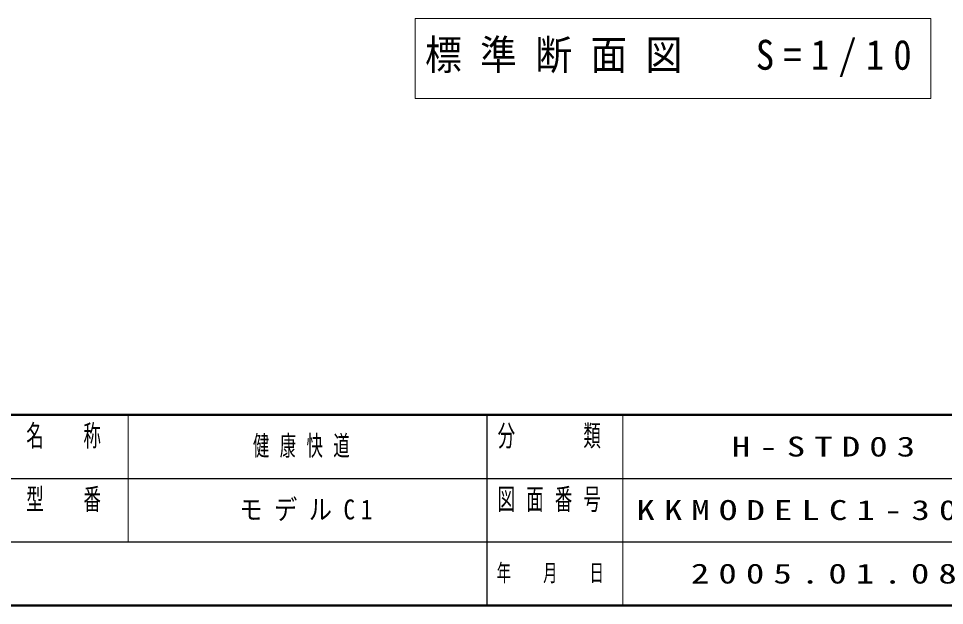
# Model space of a CAD drawing. Units: millimetres on the paper, with parts at other scales. Extents: x -365 to 0, y -5 to 257.
# Drawn here: x -181.6 to -79.6, y 0 to 64.7 of the extents above; entities that cross this region are included whole.
import ezdxf

# ---------------------------------------------------------------- set-up
doc = ezdxf.new("R2010")
doc.units = ezdxf.units.MM
doc.layers.add('LY_1', color=7, linetype='Continuous', lineweight=13)
doc.layers.add('LY_2', color=7, linetype='Continuous', lineweight=13)
doc.styles.add('ＭＳ ゴシック', font='')
doc.styles.get('ＭＳ ゴシック').set_extended_font_data('MS Gothic')

msp = doc.modelspace()

# ---------------------------------------------------------------- linework, layer by layer
at = {"layer": 'LY_1'}
for p, q in [((-137.888, 64.702), (-137.888, 55.902)), ((-81.088, 64.702), (-137.888, 64.702)), ((-81.088, 55.902), (-81.088, 64.702)), ((-137.888, 55.902), (-81.088, 55.902))]:
    msp.add_line(p, q, dxfattribs=at)
at = {"layer": 'LY_2', "lineweight": 50}
for p, q in [((-365, 21), (0, 21)), ((-365, 0), (0, 0))]:
    msp.add_line(p, q, dxfattribs=at)
at = {"layer": 'LY_2'}
for p, q in [((-169.5, 21), (-169.5, 7)), ((-115, 21), (-115, 0))]:
    msp.add_line(p, q, dxfattribs=at)
at = {"layer": 'LY_2', "color": 211, "lineweight": 25}
for p, q in [((-130, 21), (-130, 0)), ((-182.5, 14), (-70, 14)), ((-237.5, 7), (0, 7))]:
    msp.add_line(p, q, dxfattribs=at)

# ---------------------------------------------------------------- texts
at = {"layer": 'LY_1', "style": 'ＭＳ ゴシック'}
for s, insert, char_height, attachment_point in [('\\T1.5;\\W0.9;標準断面図\u3000S=1/10', (-109.488, 60.302), 3.299, 5), ('\\T1.64;\\W0.6;健康快道', (-155.75, 17.5), 2.199, 4), ('\\T1.5;\\W1.35;H-STD03', (-103, 17.5), 2.199, 4), ('\\T1.5;\\W0.85;モデルC1', (-157.25, 10.5), 2.199, 4), ('\\T1.5;\\W1.35;KKMODELC1-301C', (-113.5, 10.5), 2.199, 4), ('\\T1.5;\\W1.35;2005.01.08', (-107.5, 3.5), 2.199, 4)]:
    msp.add_mtext(s, dxfattribs=dict(at, insert=insert, char_height=char_height, attachment_point=attachment_point))
at = {"layer": 'LY_2', "color": 4, "style": 'ＭＳ ゴシック'}
for s, insert, char_height, attachment_point in [('\\T1.64;\\W0.6;名\u3000称', (-176, 19.9), 2.346, 2), ('\\T1.64;\\W0.6;分\u3000\u3000類', (-122.5, 19.9), 2.346, 2), ('\\T1.64;\\W0.6;型\u3000番', (-176, 12.9), 2.346, 2), ('\\T1.64;\\W0.6;図面番号', (-122.5, 12.9), 2.346, 2), ('\\T1.64;\\W0.6;年\u3000月\u3000日', (-122.5, 3.5), 1.906, 5)]:
    msp.add_mtext(s, dxfattribs=dict(at, insert=insert, char_height=char_height, attachment_point=attachment_point))

doc.saveas('drawing.dxf')
